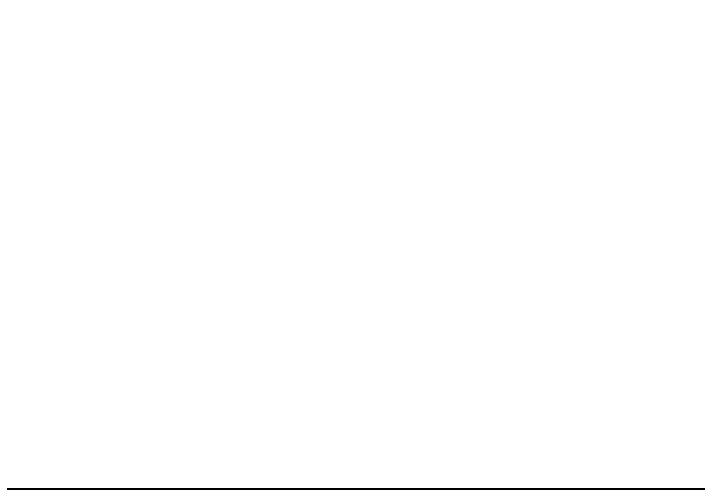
# Model space of a CAD drawing. Header units: millimetres. Extents: x 0 to 1845, y -1231 to 1016.
# Drawn here: x 128.04958 to 128.08073, y -0.0086 to 0.01306 of the extents above; entities that cross this region are included whole.
import ezdxf

# ---------------------------------------------------------------- set-up
doc = ezdxf.new("R2010")
doc.units = ezdxf.units.MM
doc.linetypes.add('Dots', pattern=[1, 0, -1])
doc.layers.add('Blocks', color=7, linetype='Continuous')
for name, color, linetype, lineweight, true_color in [('Blocks$Inner', 7, 'Continuous', 25, 0x007f00), ('Blocks$Outline', 7, 'Continuous', 35, 0xff3f3f), ('Groud', 7, 'Dots', 25, 0x243775)]:
    doc.layers.add(name, color=color, linetype=linetype, lineweight=lineweight, true_color=true_color)

# ---------------------------------------------------------------- blocks, each defined once
blk = doc.blocks.new('Falcon Lounge Chair Front')
at = {"layer": 'Blocks$Inner'}
blk.add_rational_spline([(120.674909, 0.025556), (124.370777, -0.008593), (128.066724, -0.008593)], [0.994823290327, 0.993502955941, 0.992194961642], degree=2, dxfattribs=at)
blk.add_open_spline([(128.066724, -0.008593), (156.350995, -0.008593)], degree=1, dxfattribs=at)
at = {"layer": 'Blocks$Outline'}
blk.add_rational_spline([(120.674909, 0.025556), (124.370777, -0.008593), (128.066724, -0.008593), (141.745037, -0.008593), (155.42335, -0.008324)], [0.994823290327, 0.993502955941, 0.992194961642, 0.992194961642, 0.992194961642], degree=2, knots=[-335.241486, -335.241486, -335.241486, -324.395029, -324.395029, -285.706917, -285.706917, -285.706917], dxfattribs=at)

msp = doc.modelspace()

# ---------------------------------------------------------------- linework, layer by layer
at = {"layer": 'Groud'}
msp.add_lwpolyline([(0, 0), (814.042618, 0)], dxfattribs=at)

# ---------------------------------------------------------------- block references
at = {"layer": 'Blocks'}
msp.add_blockref('Falcon Lounge Chair Front', (0, 0), dxfattribs=at)

doc.saveas('drawing.dxf')
